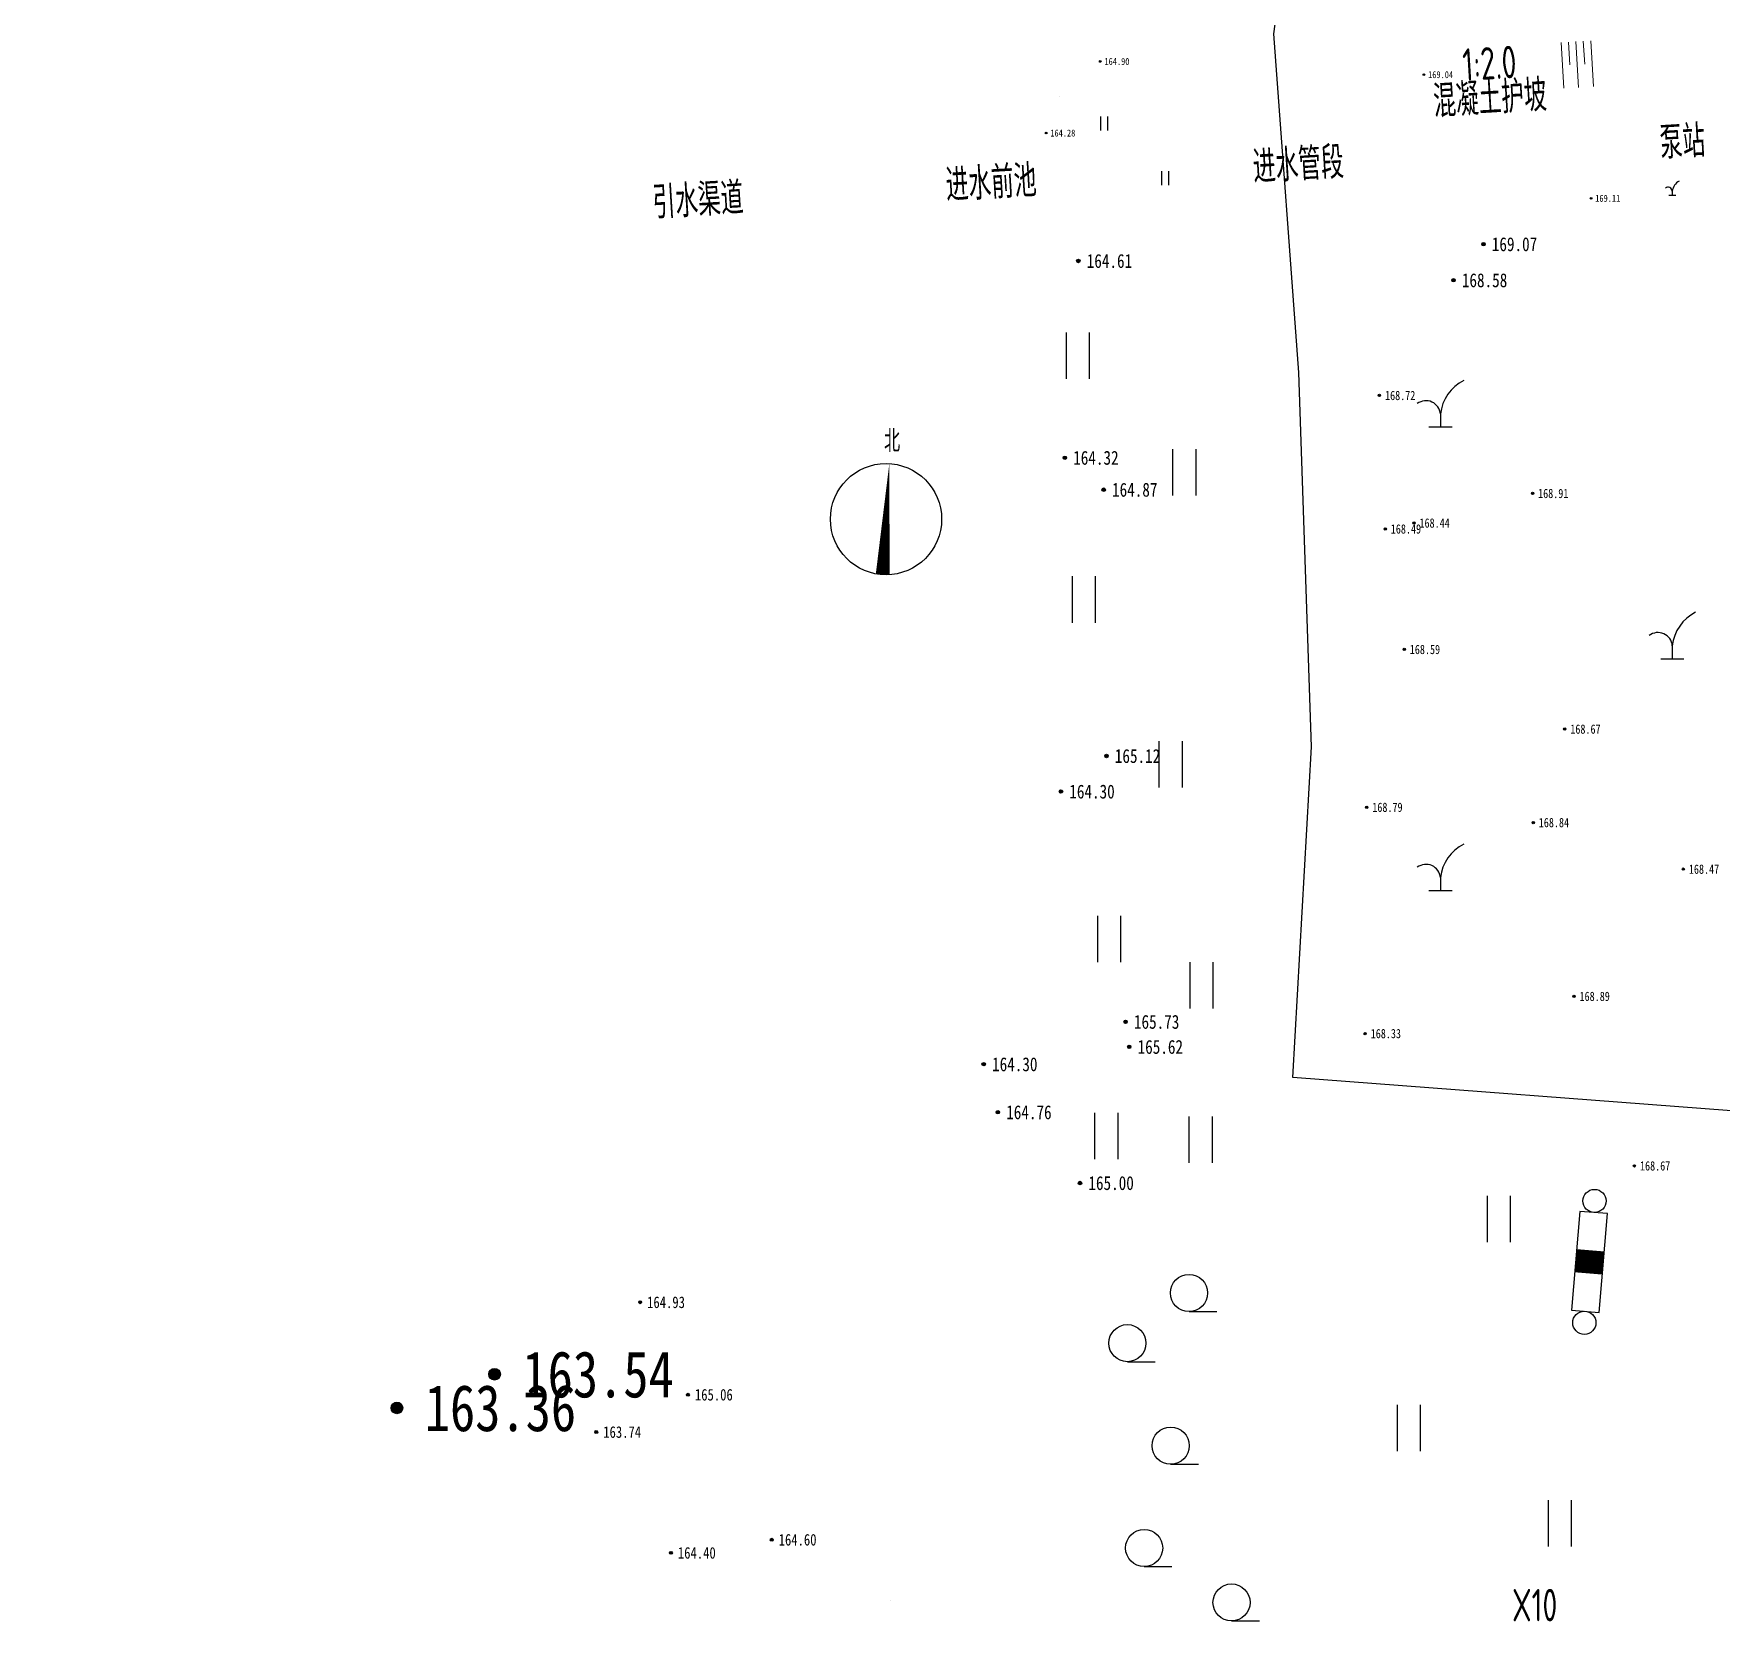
# Model space of a CAD drawing. Header units: millimetres. Extents: x -725 to 2274960, y -506 to 2980382.
# Drawn here: x 573891.78 to 573928.18, y 2880295.87 to 2880330.13 of the extents above; entities that cross this region are included whole.
import ezdxf
from ezdxf.enums import TextEntityAlignment as Align

# ---------------------------------------------------------------- set-up
doc = ezdxf.new("R2010")
doc.units = ezdxf.units.MM
doc.header["$LTSCALE"] = 1000
doc.linetypes.add('X0', pattern=[4, 3, -1])
for name, color, linetype in [('assist', 8, 'Continuous'), ('DIM_LEAD', 3, 'Continuous'), ('DIM_SYMB', 3, 'Continuous'), ('DMTZ', 8, 'Continuous'), ('GCD', 8, 'Continuous'), ('GXYZ', 8, 'Continuous'), ('SXSS', 5, 'Continuous'), ('YHG_文字', 7, 'Continuous'), ('YHJ_剖面_梁板', 4, 'Continuous'), ('ZBTZ', 8, 'Continuous')]:
    doc.layers.add(name, color=color, linetype=linetype)
doc.layers.add('文字', color=4, linetype='Continuous', lineweight=0)
doc.styles.add('_TCH_DIM', font='SIMPLEX', dxfattribs={"bigfont": 'GBCBIG'})
doc.styles.add('TSSD_Rein', font='tssdeng.shx', dxfattribs={"width": 0.7, "bigfont": 'hztxt.shx'})
doc.linetypes.add('10411', pattern='A,2,[150,AAA.SHX,S=0.5,R=0,X=0,Y=0.5],2,[151,AAA.SHX,S=1,R=0,X=0,Y=3],1e-11', length=4)
doc.linetypes.add('1161', pattern='A,0,[149,AAA.SHX,S=0.15,R=0,X=0,Y=0],-1.6', length=1.6)

# ---------------------------------------------------------------- blocks, each defined once
blk = doc.blocks.new('gc170')
at = {"linetype": 'Continuous'}
blk.add_circle((0, 0), 0.5, dxfattribs=at)
blk = doc.blocks.new('gc121')
for p, q in [((-0.5, 0), (-0.5, 2)), ((0.5, 0), (0.5, 2))]:
    blk.add_line(p, q)
blk = doc.blocks.new('gc208')
blk.add_line((0, -0.8), (1.2, -0.8))
blk.add_circle((0, 0), 0.8)
blk = doc.blocks.new('gc200')
h = blk.add_hatch(color=256)
edge = h.paths.add_edge_path()
edge.add_arc((0, 0), 0.25, 0, 360)
blk.add_circle((0, 0), 0.25)
blk = doc.blocks.new('GFSDAFSAFSDAGDS')
at = {"layer": '文字'}
for p, q in [((2454556, 2893653), (2455545, 2893653)), ((2454556, 2893332), (2455545, 2893332)), ((2455050, 2893493), (2455545, 2893493)), ((2455050, 2893172), (2455545, 2893172)), ((2454556, 2893012), (2455545, 2893012))]:
    blk.add_line(p, q, dxfattribs=at)

msp = doc.modelspace()

# ---------------------------------------------------------------- linework, layer by layer
at = {"color": 8, "linetype": 'Continuous', "lineweight": -3}
for p, q in [((573927.0456, 2880326.6483, -177.3124), (573927.1956, 2880326.6483, -177.3124)), ((573927.1206, 2880326.7316, -177.3124), (573927.1206, 2880326.6483, -177.3124)), ((573927.1206, 2880316.926, -176.5748), (573927.1206, 2880316.6483, -176.5748)), ((573926.8706, 2880316.6483, -176.5748), (573927.3706, 2880316.6483, -176.5748)), ((573922.1206, 2880311.926, -176.4608), (573922.1206, 2880311.6483, -176.4608)), ((573921.8706, 2880311.6483, -176.4608), (573922.3706, 2880311.6483, -176.4608))]:
    msp.add_line(p, q, dxfattribs=at)
at = {"color": 8, "lineweight": -3}
for centre, major_axis, start_param, end_param in [((573927.0271, 2880326.7232, -177.3124), (0.0664, 0.0664), 5.5868072, 7.7135819), ((573927.3961, 2880326.7012, -177.3124), (-0.1959, 0.1959), -0.3156866, 0.6755213), ((573923.0387, 2880311.8247, -176.4608), (-0.6531, 0.6531), -0.3156866, 0.6755213), ((573921.8088, 2880311.8981, -176.4608), (0.2214, 0.2214), 5.5868072, 7.7135819)]:
    msp.add_ellipse(centre, major_axis=major_axis, ratio=1, start_param=start_param, end_param=end_param, dxfattribs=at)
at = {"layer": 'assist', "color": 2, "linetype": 'Continuous', "const_width": 0.00000216, "elevation": -176.0421, "flags": 128}
msp.add_lwpolyline([(573925.2229, 2880302.3249), (573925.4422, 2880304.9523)], close=True, dxfattribs=at)
at = {"layer": 'DIM_SYMB', "linetype": 'Continuous', "elevation": -338.6096}
msp.add_lwpolyline([(573910.0901, 2880318.4592, 0.3, 0, 0), (573910.2324, 2880320.855, 0, 0, 0)], format="xyseb", dxfattribs=at)
at = {"layer": 'DIM_SYMB', "linetype": 'Continuous'}
msp.add_circle((573910.1613, 2880319.6571, -338.6096), 1.2, dxfattribs=at)
at = {"layer": 'DMTZ', "linetype": '10411', "elevation": -175.7336, "flags": 128}
msp.add_lwpolyline([(573920.5432, 2880271.5064, 0.00000216, 0.00000216, 0), (573918.9451, 2880277.818, 0.00000216, 0.00000216, 0), (573918.1239, 2880285.299, 0.00000216, 0.00000216, 0), (573918.0272, 2880290.9898, 0.00000216, 0.00000216, 0), (573919.6227, 2880296.3941, 0.00000216, 0.00000216, 0), (573918.4033, 2880304.4695, 0.00000216, 0.00000216, 0), (573918.5947, 2880313.52, 0.00000216, 0.00000216, 0), (573917.9189, 2880323.3415, 0.00000216, 0.00000216, 0), (573918.6624, 2880340.0734, 0.00000216, 0.00000216, 0), (573916.94, 2880346.5354, 0.00000216, 0.00000216, 0), (573916.5835, 2880353.2442, 0.00000216, 0.00000216, 0), (573912.9156, 2880362.4847, 0.00000216, 0.00000216, 0), (573908.8683, 2880375.0493, 0.00000216, 0.00000216, 0)], format="xyseb", dxfattribs=at)
at = {"layer": 'GCD', "linetype": 'Continuous'}
for p, q in [((573921.8706, 2880321.6483, -176.9388), (573922.3706, 2880321.6483, -176.9388)), ((573922.1206, 2880321.926, -176.9388), (573922.1206, 2880321.6483, -176.9388))]:
    msp.add_line(p, q, dxfattribs=at)
for centre, major_axis, start_param, end_param in [((573923.0387, 2880321.8247, -176.9388), (-0.6531, 0.6531), -0.3156866, 0.6755213), ((573921.8088, 2880321.8981, -176.9388), (0.2214, 0.2214), 5.5868072, 7.7135819), ((573928.0387, 2880316.8247, -176.5748), (-0.6531, 0.6531), -0.3156866, 0.6755213), ((573926.8088, 2880316.8981, -176.5748), (0.2214, 0.2214), 5.5868072, 7.7135819)]:
    msp.add_ellipse(centre, major_axis=major_axis, ratio=1, start_param=start_param, end_param=end_param, dxfattribs=at)
at = {"layer": 'GXYZ', "color": 2, "linetype": 'Continuous'}
for p, q in [((573925.1225, 2880304.7281, -176.0421), (573924.9447, 2880302.599, -176.0421)), ((573925.7204, 2880304.6782, -176.0421), (573925.1225, 2880304.7281, -176.0421)), ((573925.5426, 2880302.5491, -176.0421), (573925.7204, 2880304.6782, -176.0421)), ((573924.9447, 2880302.599, -176.0421), (573925.5426, 2880302.5491, -176.0421))]:
    msp.add_line(p, q, dxfattribs=at)
at = {"layer": 'GXYZ', "color": 2, "linetype": 'Continuous', "const_width": 0.6, "elevation": -176.0421, "flags": 128}
msp.add_lwpolyline([(573925.3533, 2880303.8878), (573925.3117, 2880303.3895)], dxfattribs=at)
at = {"layer": 'SXSS', "color": 5, "linetype": 'X0', "ltscale": 2, "elevation": -180.9754, "flags": 128}
msp.add_lwpolyline([(573799.6574, 2880175.3358, 0.00000216, 0.00000216, 0), (573814.4032, 2880184.499, 0.00000216, 0.00000216, 0), (573824.7996, 2880189.315, 0.00000216, 0.00000216, 0), (573860.3105, 2880218.062, 0.00000216, 0.00000216, 0), (573862.3432, 2880221.1917, 0.00000216, 0.00000216, 0), (573865.0385, 2880222.5363, 0.00000216, 0.00000216, 0), (573866.8421, 2880225.385, 0.00000216, 0.00000216, 0), (573869.8999, 2880227.3256, 0.00000216, 0.00000216, 0), (573876.281, 2880228.014, 0.00000216, 0.00000216, 0), (573878.4813, 2880230.0331, 0.00000216, 0.00000216, 0), (573883.5812, 2880235.65, 0.00000216, 0.00000216, 0), (573889.2926, 2880242.9734, 0.00000216, 0.00000216, 0), (573894.2413, 2880246.9273, 0.00000216, 0.00000216, 0), (573898.5351, 2880253.0107, 0.00000216, 0.00000216, 0), (573906.9108, 2880271.1473, 0.00000216, 0.00000216, 0), (573911.6414, 2880285.233, 0.00000216, 0.00000216, 0), (573913.9786, 2880291.2912, 0.00000216, 0.00000216, 0), (573914.3749, 2880300.0079, 0.00000216, 0.00000216, 0), (573914.0575, 2880312.0604, 0.00000216, 0.00000216, 0), (573913.8572, 2880333.7436, 0.00000216, 0.00000216, 0), (573912.5963, 2880345.9076, 0.00000216, 0.00000216, 0), (573911.269, 2880353.338, 0.00000216, 0.00000216, 0), (573909.2259, 2880359.9454, 0.00000216, 0.00000216, 0), (573906.2803, 2880367.7277, 0.00000216, 0.00000216, 0)], format="xyseb", dxfattribs=at)
at = {"layer": 'YHJ_剖面_梁板'}
msp.add_circle((589254.9496, 2837256.879), 143124.932, dxfattribs=at)
at = {"layer": 'ZBTZ', "linetype": '1161'}
for p, q in [((573918.5257, 2880330.1244, -176.2753), (573919.3201, 2880335.9663, -176.2753)), ((573919.0668, 2880322.8215, -176.2753), (573918.5257, 2880330.1244, -176.2753)), ((573919.3414, 2880314.7433, -176.2753), (573919.0668, 2880322.8215, -176.2753)), ((573918.9344, 2880307.6177, -176.2753), (573919.3414, 2880314.7433, -176.2753)), ((573931.6463, 2880306.6483, -176.2753), (573918.9344, 2880307.6177, -176.2753))]:
    msp.add_line(p, q, dxfattribs=at)
at = {"layer": 'ZBTZ', "linetype": '1161', "elevation": -180.8502, "flags": 128}
msp.add_lwpolyline([(573909.2123, 2880293.4933, 0.00000216, 0.00000216, 0), (573910.102, 2880295.5542, 0.00000216, 0.00000216, 0), (573910.622, 2880298.2566, 0.00000216, 0.00000216, 0), (573909.9134, 2880307.0725, 0.00000216, 0.00000216, 0), (573908.6401, 2880307.963, 0.00000216, 0.00000216, 0), (573902.3138, 2880307.0615, 0.00000216, 0.00000216, 0), (573902.7627, 2880304.1525, 0.00000216, 0.00000216, 0), (573904.8537, 2880300.4995, 0.00000216, 0.00000216, 0), (573905.4086, 2880299.1433, 0.00000216, 0.00000216, 0), (573904.0875, 2880297.9621, 0.00000216, 0.00000216, 0), (573904.585, 2880296.3369, 0.00000216, 0.00000216, 0)], format="xyseb", close=True, dxfattribs=at)
at = {"layer": 'ZBTZ', "linetype": 'Continuous', "elevation": -176.2854, "flags": 128}
msp.add_lwpolyline([(573919.5083, 2880295.2852, 0.00000216, 0.00000216, 0), (573920.015, 2880297.0436, 0.00000216, 0.00000216, 0), (573918.8612, 2880303.696, 0.00000216, 0.00000216, 0), (573918.7293, 2880307.2939, 0.00000216, 0.00000216, 0), (573925.016, 2880306.8745, 0.00000216, 0.00000216, 0), (573931.0164, 2880306.3885, 0.00000216, 0.00000216, 0), (573927.9824, 2880303.1395, 0.00000216, 0.00000216, 0), (573926.9929, 2880300.2503, 0.00000216, 0.00000216, 0), (573926.7933, 2880297.4002, 0.00000216, 0.00000216, 0), (573926.8916, 2880294.7502, 0.00000216, 0.00000216, 0)], format="xyseb", dxfattribs=at)

# ---------------------------------------------------------------- block references
at = {"layer": 'GCD', "linetype": 'Continuous'}
ref = msp.add_blockref('gc200', (573914.7825, 2880329.5295, -173.7106), dxfattribs=dict(at, xscale=0.075, yscale=0.075, zscale=0.075))
ref.add_attrib('height', '164.90', dxfattribs={"linetype": 'Continuous', "height": 0.15, "width": 0.8}).set_placement((573914.8725, 2880329.5295, -173.7106), align=Align.MIDDLE_LEFT)
ref = msp.add_blockref('gc200', (573921.7634, 2880329.2445, -254.0881), dxfattribs=dict(at, xscale=0.075, yscale=0.075, zscale=0.075))
ref.add_attrib('height', '169.04', dxfattribs={"linetype": 'Continuous', "height": 0.15, "width": 0.8}).set_placement((573921.8534, 2880329.2445, -254.0881), align=Align.MIDDLE_LEFT)
ref = msp.add_blockref('gc200', (573913.6155, 2880327.9855, -174.3276), dxfattribs=dict(at, xscale=0.075, yscale=0.075, zscale=0.075))
ref.add_attrib('height', '164.28', dxfattribs={"linetype": 'Continuous', "height": 0.15, "width": 0.8}).set_placement((573913.7055, 2880327.9855, -174.3276), align=Align.MIDDLE_LEFT)
ref = msp.add_blockref('gc200', (573925.3685, 2880326.5765, -169.5046), dxfattribs=dict(at, xscale=0.075, yscale=0.075, zscale=0.075))
ref.add_attrib('height', '169.11', dxfattribs={"linetype": 'Continuous', "height": 0.15, "width": 0.8}).set_placement((573925.4585, 2880326.5765, -169.5046), align=Align.MIDDLE_LEFT)
ref = msp.add_blockref('gc200', (573923.0475, 2880325.5875, -169.5356), dxfattribs=dict(at, xscale=0.15, yscale=0.15, zscale=0.15))
ref.add_attrib('height', '169.07', dxfattribs={"linetype": 'Continuous', "height": 0.3, "width": 0.8}).set_placement((573923.2275, 2880325.5875, -169.5356), align=Align.MIDDLE_LEFT)
ref = msp.add_blockref('gc200', (573914.3105, 2880325.2265, -174.0006), dxfattribs=dict(at, xscale=0.15, yscale=0.15, zscale=0.15))
ref.add_attrib('height', '164.61', dxfattribs={"linetype": 'Continuous', "height": 0.3, "width": 0.8}).set_placement((573914.4905, 2880325.2265, -174.0006), align=Align.MIDDLE_LEFT)
ref = msp.add_blockref('gc200', (573922.4015, 2880324.8105, -170.0346), dxfattribs=dict(at, xscale=0.15, yscale=0.15, zscale=0.15))
ref.add_attrib('height', '168.58', dxfattribs={"linetype": 'Continuous', "height": 0.3, "width": 0.8}).set_placement((573922.5815, 2880324.8105, -170.0346), align=Align.MIDDLE_LEFT)
ref = msp.add_blockref('gc200', (573920.8045, 2880322.3255, -169.8916), dxfattribs=dict(at, xscale=0.1, yscale=0.1, zscale=0.1))
ref.add_attrib('height', '168.72', dxfattribs={"linetype": 'Continuous', "height": 0.2, "width": 0.8}).set_placement((573920.9245, 2880322.3255, -169.8916), align=Align.MIDDLE_LEFT)
ref = msp.add_blockref('gc200', (573914.0185, 2880320.9815, -174.2936), dxfattribs=dict(at, xscale=0.15, yscale=0.15, zscale=0.15))
ref.add_attrib('height', '164.32', dxfattribs={"linetype": 'Continuous', "height": 0.3, "width": 0.8}).set_placement((573914.1985, 2880320.9815, -174.2936), align=Align.MIDDLE_LEFT)
ref = msp.add_blockref('gc200', (573914.8565, 2880320.2925, -173.7376), dxfattribs=dict(at, xscale=0.15, yscale=0.15, zscale=0.15))
ref.add_attrib('height', '164.87', dxfattribs={"linetype": 'Continuous', "height": 0.3, "width": 0.8}).set_placement((573915.0365, 2880320.2925, -173.7376), align=Align.MIDDLE_LEFT)
ref = msp.add_blockref('gc200', (573924.1055, 2880320.2125, -169.7046), dxfattribs=dict(at, xscale=0.1, yscale=0.1, zscale=0.1))
ref.add_attrib('height', '168.91', dxfattribs={"linetype": 'Continuous', "height": 0.2, "width": 0.8}).set_placement((573924.2255, 2880320.2125, -169.7046), align=Align.MIDDLE_LEFT)
ref = msp.add_blockref('gc200', (573920.9285, 2880319.4465, -170.1176), dxfattribs=dict(at, xscale=0.1, yscale=0.1, zscale=0.1))
ref.add_attrib('height', '168.49', dxfattribs={"linetype": 'Continuous', "height": 0.2, "width": 0.8}).set_placement((573921.0485, 2880319.4465, -170.1176), align=Align.MIDDLE_LEFT)
ref = msp.add_blockref('gc200', (573921.5475, 2880319.5745, -170.1706), dxfattribs=dict(at, xscale=0.1, yscale=0.1, zscale=0.1))
ref.add_attrib('height', '168.44', dxfattribs={"linetype": 'Continuous', "height": 0.2, "width": 0.8}).set_placement((573921.6675, 2880319.5745, -170.1706), align=Align.MIDDLE_LEFT)
ref = msp.add_blockref('gc200', (573921.3385, 2880316.8475, -170.0216), dxfattribs=dict(at, xscale=0.1, yscale=0.1, zscale=0.1))
ref.add_attrib('height', '168.59', dxfattribs={"linetype": 'Continuous', "height": 0.2, "width": 0.8}).set_placement((573921.4585, 2880316.8475, -170.0216), align=Align.MIDDLE_LEFT)
ref = msp.add_blockref('gc200', (573924.8005, 2880315.1295, -169.9406), dxfattribs=dict(at, xscale=0.1, yscale=0.1, zscale=0.1))
ref.add_attrib('height', '168.67', dxfattribs={"linetype": 'Continuous', "height": 0.2, "width": 0.8}).set_placement((573924.9205, 2880315.1295, -169.9406), align=Align.MIDDLE_LEFT)
ref = msp.add_blockref('gc200', (573914.9165, 2880314.5495, -173.4856), dxfattribs=dict(at, xscale=0.15, yscale=0.15, zscale=0.15))
ref.add_attrib('height', '165.12', dxfattribs={"linetype": 'Continuous', "height": 0.3, "width": 0.8}).set_placement((573915.0965, 2880314.5495, -173.4856), align=Align.MIDDLE_LEFT)
ref = msp.add_blockref('gc200', (573913.9345, 2880313.7825, -174.3126), dxfattribs=dict(at, xscale=0.15, yscale=0.15, zscale=0.15))
ref.add_attrib('height', '164.30', dxfattribs={"linetype": 'Continuous', "height": 0.3, "width": 0.8}).set_placement((573914.1145, 2880313.7825, -174.3126), align=Align.MIDDLE_LEFT)
ref = msp.add_blockref('gc200', (573920.5295, 2880313.4435, -169.8196), dxfattribs=dict(at, xscale=0.1, yscale=0.1, zscale=0.1))
ref.add_attrib('height', '168.79', dxfattribs={"linetype": 'Continuous', "height": 0.2, "width": 0.8}).set_placement((573920.6495, 2880313.4435, -169.8196), align=Align.MIDDLE_LEFT)
ref = msp.add_blockref('gc200', (573924.1205, 2880313.1135, -169.7656), dxfattribs=dict(at, xscale=0.1, yscale=0.1, zscale=0.1))
ref.add_attrib('height', '168.84', dxfattribs={"linetype": 'Continuous', "height": 0.2, "width": 0.8}).set_placement((573924.2405, 2880313.1135, -169.7656), align=Align.MIDDLE_LEFT)
ref = msp.add_blockref('gc200', (573927.3575, 2880312.1085, -170.1366), dxfattribs=dict(at, xscale=0.1, yscale=0.1, zscale=0.1))
ref.add_attrib('height', '168.47', dxfattribs={"linetype": 'Continuous', "height": 0.2, "width": 0.8}).set_placement((573927.4775, 2880312.1085, -170.1366), align=Align.MIDDLE_LEFT)
ref = msp.add_blockref('gc200', (573924.9995, 2880309.3655, -169.7156), dxfattribs=dict(at, xscale=0.1, yscale=0.1, zscale=0.1))
ref.add_attrib('height', '168.89', dxfattribs={"linetype": 'Continuous', "height": 0.2, "width": 0.8}).set_placement((573925.1195, 2880309.3655, -169.7156), align=Align.MIDDLE_LEFT)
ref = msp.add_blockref('gc200', (573915.3285, 2880308.8155, -172.8756), dxfattribs=dict(at, xscale=0.15, yscale=0.15, zscale=0.15))
ref.add_attrib('height', '165.73', dxfattribs={"linetype": 'Continuous', "height": 0.3, "width": 0.8}).set_placement((573915.5085, 2880308.8155, -172.8756), align=Align.MIDDLE_LEFT)
ref = msp.add_blockref('gc200', (573920.4955, 2880308.5625, -170.2786), dxfattribs=dict(at, xscale=0.1, yscale=0.1, zscale=0.1))
ref.add_attrib('height', '168.33', dxfattribs={"linetype": 'Continuous', "height": 0.2, "width": 0.8}).set_placement((573920.6155, 2880308.5625, -170.2786), align=Align.MIDDLE_LEFT)
ref = msp.add_blockref('gc200', (573915.4075, 2880308.2755, -172.9916), dxfattribs=dict(at, xscale=0.15, yscale=0.15, zscale=0.15))
ref.add_attrib('height', '165.62', dxfattribs={"linetype": 'Continuous', "height": 0.3, "width": 0.8}).set_placement((573915.5875, 2880308.2755, -172.9916), align=Align.MIDDLE_LEFT)
ref = msp.add_blockref('gc200', (573912.2685, 2880307.9005, -174.3136), dxfattribs=dict(at, xscale=0.15, yscale=0.15, zscale=0.15))
ref.add_attrib('height', '164.30', dxfattribs={"linetype": 'Continuous', "height": 0.3, "width": 0.8}).set_placement((573912.4485, 2880307.9005, -174.3136), align=Align.MIDDLE_LEFT)
ref = msp.add_blockref('gc200', (573912.5735, 2880306.8655, -173.8496), dxfattribs=dict(at, xscale=0.15, yscale=0.15, zscale=0.15))
ref.add_attrib('height', '164.76', dxfattribs={"linetype": 'Continuous', "height": 0.3, "width": 0.8}).set_placement((573912.7535, 2880306.8655, -173.8496), align=Align.MIDDLE_LEFT)
ref = msp.add_blockref('gc200', (573926.3035, 2880305.7095, -169.9356), dxfattribs=dict(at, xscale=0.1, yscale=0.1, zscale=0.1))
ref.add_attrib('height', '168.67', dxfattribs={"linetype": 'Continuous', "height": 0.2, "width": 0.8}).set_placement((573926.4235, 2880305.7095, -169.9356), align=Align.MIDDLE_LEFT)
ref = msp.add_blockref('gc200', (573914.3465, 2880305.3385, -173.6126), dxfattribs=dict(at, xscale=0.15, yscale=0.15, zscale=0.15))
ref.add_attrib('height', '165.00', dxfattribs={"linetype": 'Continuous', "height": 0.3, "width": 0.8}).set_placement((573914.5265, 2880305.3385, -173.6126), align=Align.MIDDLE_LEFT)
ref = msp.add_blockref('gc200', (573904.8585, 2880302.7675, -173.6836), dxfattribs=dict(at, xscale=0.125, yscale=0.125, zscale=0.125))
ref.add_attrib('height', '164.93', dxfattribs={"linetype": 'Continuous', "height": 0.25, "width": 0.8}).set_placement((573905.0085, 2880302.7675, -173.6836), align=Align.MIDDLE_LEFT)
ref = msp.add_blockref('gc200', (573901.7185, 2880301.2145, -175.0686), dxfattribs=dict(at, xscale=0.5, yscale=0.5, zscale=0.5))
ref.add_attrib('height', '163.54', dxfattribs={"linetype": 'Continuous', "height": 1, "width": 0.8}).set_placement((573902.3185, 2880301.2145, -175.0686), align=Align.MIDDLE_LEFT)
ref = msp.add_blockref('gc200', (573899.6125, 2880300.4875, -175.2486), dxfattribs=dict(at, xscale=0.5, yscale=0.5, zscale=0.5))
ref.add_attrib('height', '163.36', dxfattribs={"linetype": 'Continuous', "height": 1, "width": 0.8}).set_placement((573900.2125, 2880300.4875, -175.2486), align=Align.MIDDLE_LEFT)
ref = msp.add_blockref('gc200', (573905.8895, 2880300.7735, -173.5506), dxfattribs=dict(at, xscale=0.125, yscale=0.125, zscale=0.125))
ref.add_attrib('height', '165.06', dxfattribs={"linetype": 'Continuous', "height": 0.25, "width": 0.8}).set_placement((573906.0395, 2880300.7735, -173.5506), align=Align.MIDDLE_LEFT)
ref = msp.add_blockref('gc200', (573903.9125, 2880299.9685, -174.8656), dxfattribs=dict(at, xscale=0.125, yscale=0.125, zscale=0.125))
ref.add_attrib('height', '163.74', dxfattribs={"linetype": 'Continuous', "height": 0.25, "width": 0.8}).set_placement((573904.0625, 2880299.9685, -174.8656), align=Align.MIDDLE_LEFT)
ref = msp.add_blockref('gc200', (573907.6965, 2880297.6455, -174.0086), dxfattribs=dict(at, xscale=0.125, yscale=0.125, zscale=0.125))
ref.add_attrib('height', '164.60', dxfattribs={"linetype": 'Continuous', "height": 0.25, "width": 0.8}).set_placement((573907.8465, 2880297.6455, -174.0086), align=Align.MIDDLE_LEFT)
ref = msp.add_blockref('gc200', (573905.5225, 2880297.3625, -174.2126), dxfattribs=dict(at, xscale=0.125, yscale=0.125, zscale=0.125))
ref.add_attrib('height', '164.40', dxfattribs={"linetype": 'Continuous', "height": 0.25, "width": 0.8}).set_placement((573905.6725, 2880297.3625, -174.2126), align=Align.MIDDLE_LEFT)
at = {"layer": 'GXYZ', "color": 2, "linetype": 'Continuous', "xscale": 0.5, "yscale": 0.5, "zscale": 0.5}
for p in [(573925.4422, 2880304.9523, -176.0421), (573925.2229, 2880302.3249, -176.0421)]:
    msp.add_blockref('gc170', p, dxfattribs=at)
at = {"layer": 'YHJ_剖面_梁板', "xscale": 0.001, "yscale": 0.001, "zscale": 0.001, "rotation": 93.42136833414199}
msp.add_blockref('GFSDAFSAFSDAGDS', (576959.7602, 2878051.4591, -338.6096), dxfattribs=at)
at = {"layer": 'ZBTZ', "linetype": 'Continuous', "xscale": 0.15, "yscale": 0.15, "zscale": 0.3}
for p in [(573914.8688, 2880328.0401, -19.9902), (573916.1856, 2880326.8628, -18.1619)]:
    msp.add_blockref('gc121', p, dxfattribs=at)
at = {"layer": 'ZBTZ', "linetype": 'Continuous', "xscale": 0.5, "yscale": 0.5}
for name, p in [('gc121', (573914.3015, 2880322.6853, -20.2578)), ('gc121', (573916.5987, 2880320.1698, -18.4631)), ('gc121', (573914.4313, 2880317.4244, -19.9455)), ('gc121', (573916.303, 2880313.8685, -18.6503)), ('gc121', (573914.9765, 2880310.0999, -19.4359)), ('gc121', (573916.9695, 2880309.1027, -17.5689)), ('gc121', (573914.9162, 2880305.8502, -19.6712)), ('gc121', (573916.9517, 2880305.7729, -16.8287)), ('gc121', (573923.3835, 2880304.0649, -176.0544)), ('gc208', (573916.6967, 2880302.9672, -1.3534)), ('gc208', (573915.3675, 2880301.8854, -2.447)), ('gc121', (573921.4427, 2880299.5548, -176.0544)), ('gc208', (573916.3004, 2880299.6736, -3.9419)), ('gc121', (573924.6964, 2880297.4996, -176.0544)), ('gc208', (573915.7282, 2880297.467, -1.6716)), ('gc208', (573917.6136, 2880296.2927, -0.6505))]:
    msp.add_blockref(name, p, dxfattribs=at)

# ---------------------------------------------------------------- texts
at = {"layer": 'DIM_LEAD', "color": 7, "style": 'TSSD_Rein', "width": 0.7}
msp.add_text('X10', height=0.7, dxfattribs=at).set_placement((573923.6642, 2880295.8854, -338.6096))
at = {"layer": 'DIM_SYMB', "color": 7, "linetype": 'Continuous', "style": '_TCH_DIM'}
msp.add_text('北', height=0.4823, dxfattribs=at).set_placement((573910.1185, 2880321.1041, -338.6096))
at = {"layer": 'YHG_文字', "style": 'TSSD_Rein', "width": 0.7}
for s, rotation, p in [('1:2.0', 3.42137, (573922.6161, 2880329.1066, -338.6096)), ('泵站', 3.4, (573926.8698, 2880327.4198, -338.6096)), ('进水管段', 3.4, (573918.0947, 2880326.8985, -338.6096)), ('进水前池', 3.4, (573911.4698, 2880326.5049, -180.9754)), ('引水渠道', 3.4, (573905.1474, 2880326.1293, -338.6096))]:
    msp.add_text(s, height=0.7, rotation=rotation, dxfattribs=at).set_placement(p)
msp.add_text('混凝土护坡', height=0.7, rotation=3.42137, dxfattribs=at).set_placement((573923.1838, 2880328.7739, -175.5859), align=Align.MIDDLE)

doc.saveas('drawing.dxf')
